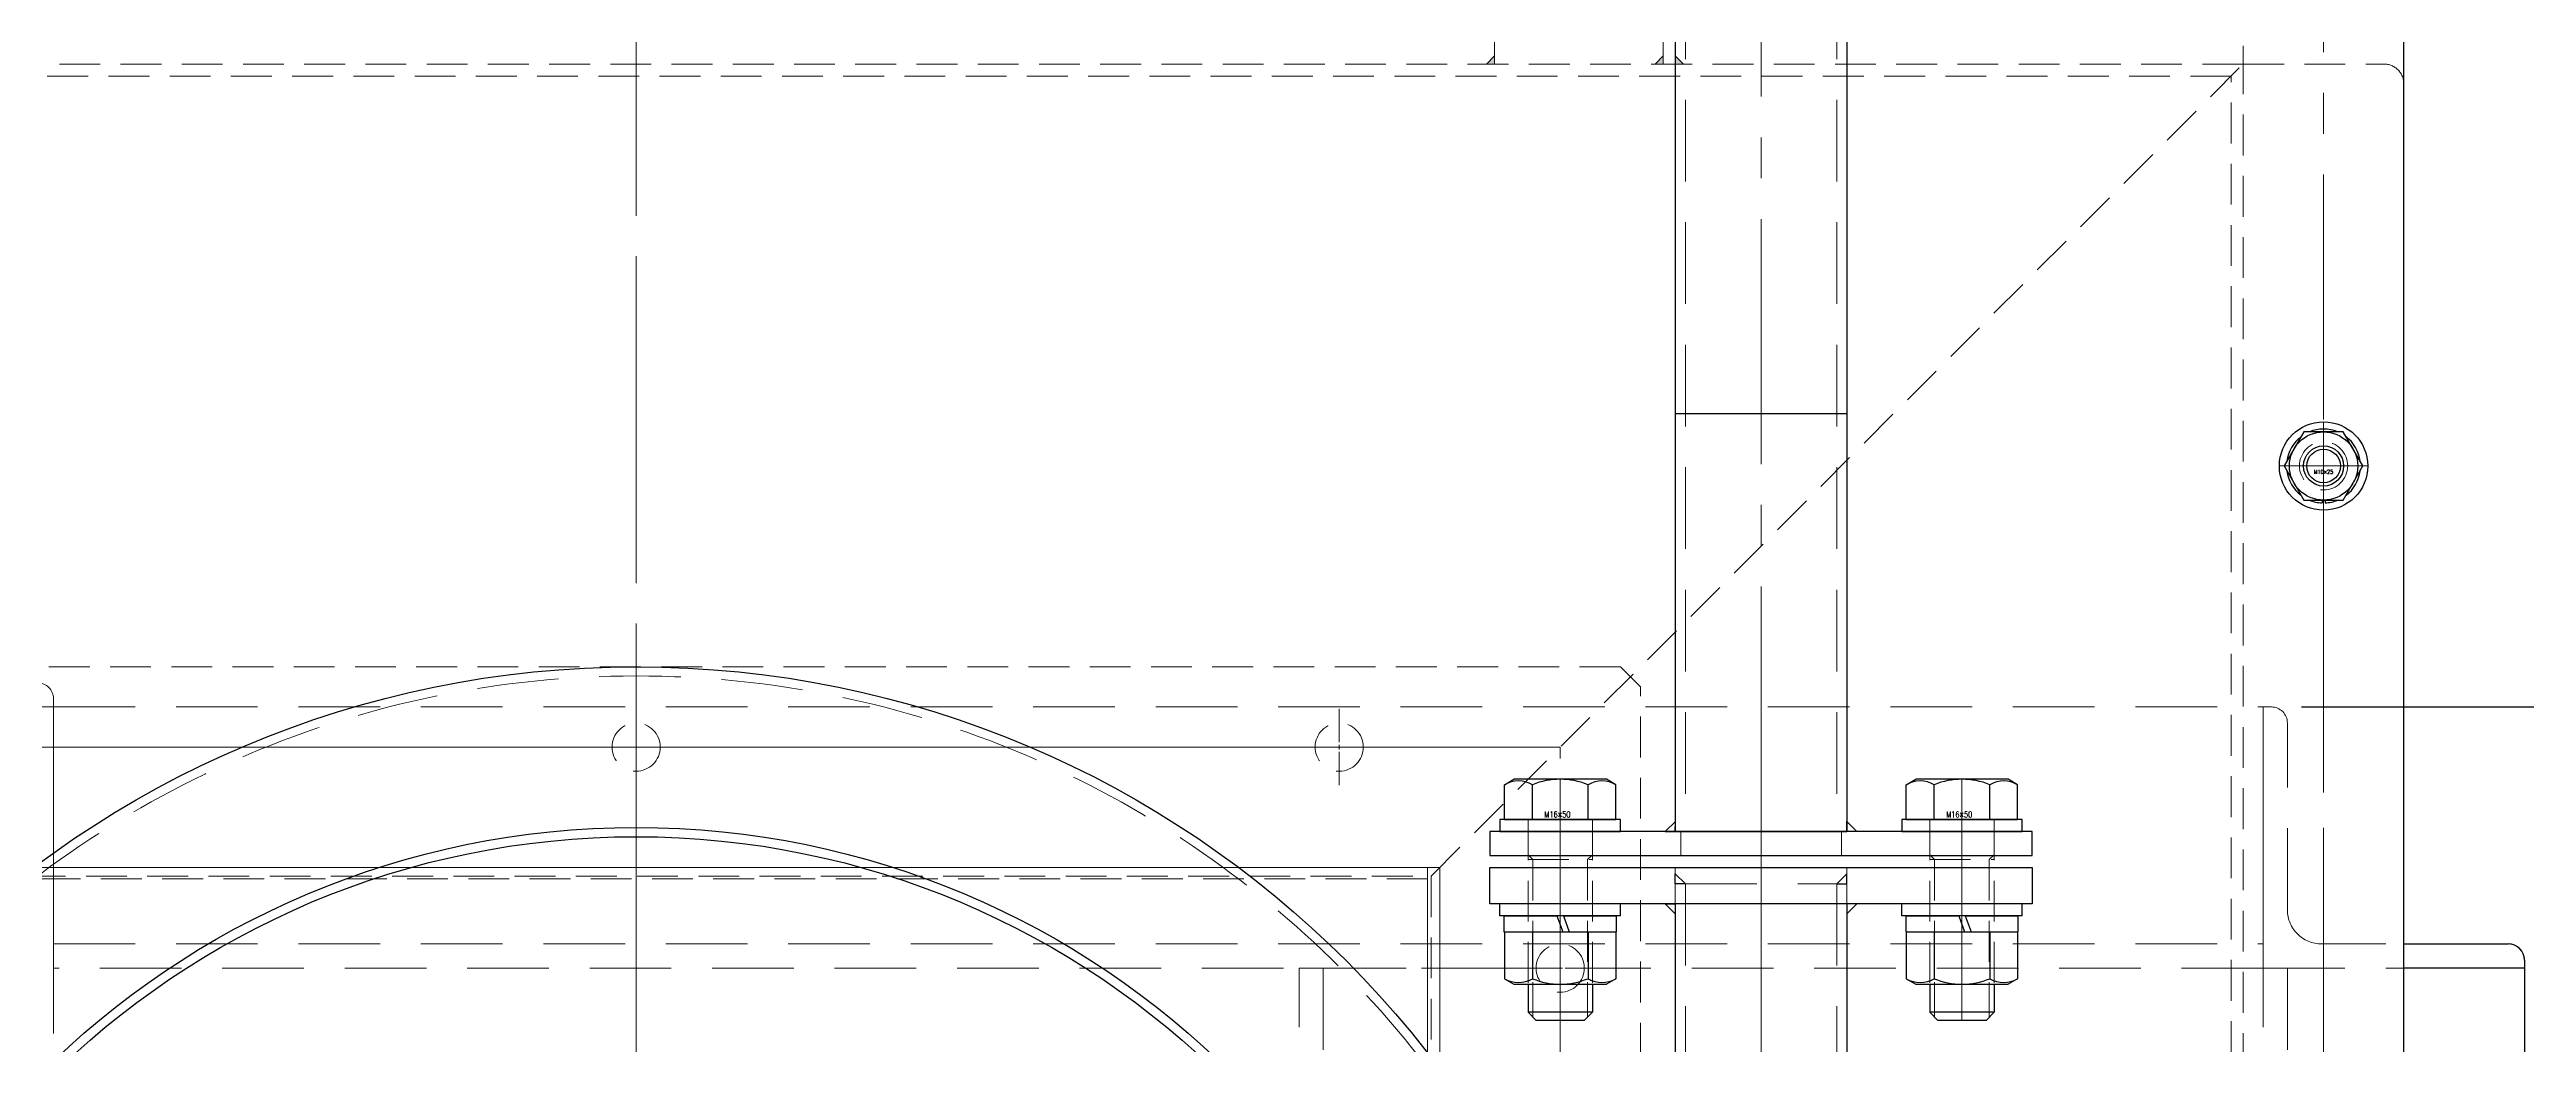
# Model space of a CAD drawing. Header units: millimetres. Extents: x 0 to 49006, y -7876 to 6995.
# Drawn here: x 31594 to 32210, y 6056 to 6303 of the extents above; entities that cross this region are included whole.
import ezdxf

# ---------------------------------------------------------------- set-up
doc = ezdxf.new("R2010")
doc.units = ezdxf.units.MM
doc.header["$LTSCALE"] = 3.2
doc.header["$PDMODE"] = 99
doc.header["$PDSIZE"] = 1
for name, pattern in [('CENTER2', [28.575, 19.05, -3.175, 3.175, -3.175]), ('HIDDEN', [9.525, 6.35, -3.175]), ('HIDDEN2', [4.7625, 3.175, -1.5875])]:
    doc.linetypes.add(name, pattern=pattern)
for name, color, linetype, lineweight in [('01_外形線', 7, 'Continuous', 25), ('02_細線', 5, 'Continuous', 13), ('03_かくれ線', 6, 'HIDDEN2', 13), ('04_HIDDEN', 2, 'HIDDEN', 13), ('04_中心線', 1, 'CENTER2', 9), ('05_CENTER', 4, 'CENTER2', 13), ('08_DIM', 3, 'Continuous', 13)]:
    doc.layers.add(name, color=color, linetype=linetype, lineweight=lineweight)
doc.styles.add('KSS_TXT', font='txt.shx', dxfattribs={"bigfont": 'extfont2.shx'})
doc.styles.add('寸法用', font='simplex.shx', dxfattribs={"width": 0.8, "bigfont": '@extfont2.shx'})
doc.dimstyles.new('KSS_DIM', dxfattribs={"dimscale": 12, "dimtxt": 3, "dimasz": 2.5, "dimexe": 1.25, "dimexo": 0.625, "dimtad": 1, "dimdsep": 46, "dimtxsty": 'KSS_TXT', "dimblk": 'OPEN30', "dimcen": 0, "dimazin": 2, "dimtfac": 0.75, "dimtmove": 0, "dimatfit": 3, "dimldrblk": 'OPEN30', "dimfxl": 1.25, "dimtolj": 1, "dimarcsym": 0})

# ---------------------------------------------------------------- blocks, each defined once
blk = doc.blocks.new('_Open30')
at = {"color": 0, "linetype": 'ByBlock', "lineweight": -2}
for p, q in [((-1, 0.268), (0, 0)), ((0, 0), (-1, -0.268)), ((0, 0), (-1, 0))]:
    blk.add_line(p, q, dxfattribs=at)
blk = doc.blocks.new('*D1950')
at = {"layer": '08_DIM', "color": 0, "lineweight": -2, "transparency": 16777216}
for p, q in [((32100.36, 6411.52), (32380.97, 6411.52)), ((32365.97, 5929.52), (32365.97, 6381.52)), ((32272.22, 5899.52), (32380.97, 5899.52))]:
    blk.add_line(p, q, dxfattribs=at)
at = {"layer": 'Defpoints', "color": 0, "transparency": 16777216}
for p in [(32092.86, 6411.52), (32365.97, 6411.52), (32264.72, 5899.52)]:
    blk.add_point(p, dxfattribs=at)
at = {"layer": '08_DIM', "color": 0, "lineweight": -2, "transparency": 16777216, "xscale": 30, "yscale": 30, "zscale": 30}
for p, rotation in [((32365.97, 6411.52), 90), ((32365.97, 5899.52), 270)]:
    blk.add_blockref('_Open30', p, dxfattribs=dict(at, rotation=rotation))
at = {"layer": '08_DIM', "color": 0, "transparency": 16777216, "insert": (32340.47, 6155.52), "char_height": 36, "attachment_point": 5, "rotation": 90, "style": 'KSS_TXT'}
blk.add_mtext('\\A1;512', dxfattribs=at)
blk = doc.blocks.new('A$C402B3D07_1_1')
at = {"color": 0}
for p, q in [((0, 0), (-65, 0)), ((-65, -2), (-65, 0)), ((0, 0), (0, -65)), ((-61, -6), (-14.5, -6)), ((-6, -14.5), (-6, -61)), ((-2, -65), (0, -65))]:
    blk.add_line(p, q, dxfattribs=at)
for centre, radius, start, end in [((-61, -2), 4, 180, 270), ((-14.5, -14.5), 8.5, 0, 90), ((-2, -61), 4, 180, 270)]:
    blk.add_arc(centre, radius, start, end, dxfattribs=at)
blk = doc.blocks.new('A$C64152858_1_1')
at = {"color": 0}
for points in [[(-35, 300), (30, 300), (30, -180), (-35, -180)], [(30, 300), (580, 300), (580, 235), (30, 235)], [(340, 235), (405, 235), (405, -115), (340, -115)], [(580, 235), (645, 235), (645, -115), (580, -115)]]:
    blk.add_lwpolyline(points, close=True, dxfattribs=at)
at = {"layer": '04_HIDDEN'}
for p, q in [((30, 241), (580, 241)), ((346, 235), (346, -115)), ((586, 235), (586, -115))]:
    blk.add_line(p, q, dxfattribs=at)
at = {"rotation": 180}
for p in [(-35, 300), (580, 235)]:
    blk.add_blockref('A$C402B3D07_1_1', p, dxfattribs=at)
blk = doc.blocks.new('*D1968')
at = {"layer": '08_DIM', "color": 0, "lineweight": -2, "transparency": 16777216}
for p, q in [((32154.22, 6139.52), (32466.91, 6139.52)), ((32451.91, 5689.52), (32451.91, 6109.52)), ((32154.22, 5659.52), (32466.91, 5659.52))]:
    blk.add_line(p, q, dxfattribs=at)
at = {"layer": 'Defpoints', "color": 0, "transparency": 16777216}
for p in [(32146.72, 6139.52), (32451.91, 6139.52), (32146.72, 5659.52)]:
    blk.add_point(p, dxfattribs=at)
at = {"layer": '08_DIM', "color": 0, "lineweight": -2, "transparency": 16777216, "xscale": 30, "yscale": 30, "zscale": 30}
for p, rotation in [((32451.91, 6139.52), 90), ((32451.91, 5659.52), 270)]:
    blk.add_blockref('_Open30', p, dxfattribs=dict(at, rotation=rotation))
at = {"layer": '08_DIM', "color": 0, "transparency": 16777216, "insert": (32426.41, 5899.52), "char_height": 36, "attachment_point": 5, "rotation": 90, "style": 'KSS_TXT'}
blk.add_mtext('\\A1;480', dxfattribs=at)
blk = doc.blocks.new('*U2218')
at = {"layer": '04_中心線', "color": 0, "linetype": 'CENTER2', "transparency": 16777216}
for p, q in [((0, 1.2), (0, 9.5)), ((-9.5, 0), (-1.2, 0)), ((1.2, 0), (9.5, 0)), ((0, -9.5), (0, -1.2))]:
    blk.add_line(p, q, dxfattribs=at)
at = {"layer": '04_中心線', "color": 0, "linetype": 'Continuous', "transparency": 16777216}
for p, q in [((-0.6, 0), (0.6, 0)), ((0, -0.6), (0, 0.6))]:
    blk.add_line(p, q, dxfattribs=at)
blk = doc.blocks.new('*U2219')
at = {"layer": '04_中心線', "color": 0, "linetype": 'CENTER2', "transparency": 16777216}
for p, q in [((0, 1.2), (0, 9.5)), ((-9.5, 0), (-1.2, 0)), ((1.2, 0), (9.5, 0)), ((0, -9.5), (0, -1.2))]:
    blk.add_line(p, q, dxfattribs=at)
at = {"layer": '04_中心線', "color": 0, "linetype": 'Continuous', "transparency": 16777216}
for p, q in [((-0.6, 0), (0.6, 0)), ((0, -0.6), (0, 0.6))]:
    blk.add_line(p, q, dxfattribs=at)
blk = doc.blocks.new('*U2208')
at = {"layer": '04_中心線', "color": 0, "linetype": 'CENTER2', "transparency": 16777216}
for p, q in [((0, 1.2), (0, 9.5)), ((-9.5, 0), (-1.2, 0)), ((1.2, 0), (9.5, 0)), ((0, -9.5), (0, -1.2))]:
    blk.add_line(p, q, dxfattribs=at)
at = {"layer": '04_中心線', "color": 0, "linetype": 'Continuous', "transparency": 16777216}
for p, q in [((-0.6, 0), (0.6, 0)), ((0, -0.6), (0, 0.6))]:
    blk.add_line(p, q, dxfattribs=at)
blk = doc.blocks.new('*U2269')
at = {"layer": '04_中心線', "color": 0, "linetype": 'CENTER2', "transparency": 16777216}
for p, q in [((0, 50), (0, 253.5)), ((-253.5, 0), (-50, 0)), ((50, 0), (253.5, 0)), ((0, -253.5), (0, -50))]:
    blk.add_line(p, q, dxfattribs=at)
at = {"layer": '04_中心線', "color": 0, "linetype": 'Continuous', "transparency": 16777216}
for p, q in [((0, -25), (0, 25)), ((-25, 0), (25, 0))]:
    blk.add_line(p, q, dxfattribs=at)
blk = doc.blocks.new('*U2270')
at = {"layer": '04_中心線', "color": 0, "linetype": 'CENTER2', "transparency": 16777216}
for p, q in [((0, 1.2), (0, 9.5)), ((-9.5, 0), (-1.2, 0)), ((1.2, 0), (9.5, 0)), ((0, -9.5), (0, -1.2))]:
    blk.add_line(p, q, dxfattribs=at)
at = {"layer": '04_中心線', "color": 0, "linetype": 'Continuous', "transparency": 16777216}
for p, q in [((-0.6, 0), (0.6, 0)), ((0, -0.6), (0, 0.6))]:
    blk.add_line(p, q, dxfattribs=at)
blk = doc.blocks.new('*U2267')
at = {"layer": '04_中心線', "color": 0, "linetype": 'CENTER2', "transparency": 16777216}
for p, q in [((0, 1.2), (0, 9.5)), ((-9.5, 0), (-1.2, 0)), ((1.2, 0), (9.5, 0)), ((0, -9.5), (0, -1.2))]:
    blk.add_line(p, q, dxfattribs=at)
at = {"layer": '04_中心線', "color": 0, "linetype": 'Continuous', "transparency": 16777216}
for p, q in [((-0.6, 0), (0.6, 0)), ((0, -0.6), (0, 0.6))]:
    blk.add_line(p, q, dxfattribs=at)
blk = doc.blocks.new('*U2268')
at = {"layer": '04_中心線', "color": 0, "linetype": 'CENTER2', "transparency": 16777216}
for p, q in [((0, 1.2), (0, 9.5)), ((-9.5, 0), (-1.2, 0)), ((1.2, 0), (9.5, 0)), ((0, -9.5), (0, -1.2))]:
    blk.add_line(p, q, dxfattribs=at)
at = {"layer": '04_中心線', "color": 0, "linetype": 'Continuous', "transparency": 16777216}
for p, q in [((-0.6, 0), (0.6, 0)), ((0, -0.6), (0, 0.6))]:
    blk.add_line(p, q, dxfattribs=at)
blk = doc.blocks.new('*U2264')
at = {"layer": '04_中心線', "color": 0, "linetype": 'CENTER2', "transparency": 16777216}
for p, q in [((0, 1.2), (0, 9.5)), ((-9.5, 0), (-1.2, 0)), ((1.2, 0), (9.5, 0)), ((0, -9.5), (0, -1.2))]:
    blk.add_line(p, q, dxfattribs=at)
at = {"layer": '04_中心線', "color": 0, "linetype": 'Continuous', "transparency": 16777216}
for p, q in [((-0.6, 0), (0.6, 0)), ((0, -0.6), (0, 0.6))]:
    blk.add_line(p, q, dxfattribs=at)
blk = doc.blocks.new('*U2265')
at = {"layer": '04_中心線', "color": 0, "linetype": 'CENTER2', "transparency": 16777216}
blk.add_line((-443.5, 0), (-88, 0), dxfattribs=at)
blk = doc.blocks.new('*U2257')
at = {"layer": '04_中心線', "color": 0, "linetype": 'CENTER2', "transparency": 16777216}
for p, q in [((0, 1.2), (0, 9.5)), ((-9.5, 0), (-1.2, 0)), ((1.2, 0), (9.5, 0)), ((0, -9.5), (0, -1.2))]:
    blk.add_line(p, q, dxfattribs=at)
at = {"layer": '04_中心線', "color": 0, "linetype": 'Continuous', "transparency": 16777216}
for p, q in [((-0.6, 0), (0.6, 0)), ((0, -0.6), (0, 0.6))]:
    blk.add_line(p, q, dxfattribs=at)
blk = doc.blocks.new('*U2236')
at = {"layer": '04_中心線', "color": 0, "linetype": 'CENTER2', "transparency": 16777216}
blk.add_line((0, 88), (0, 443.5), dxfattribs=at)

msp = doc.modelspace()

# ---------------------------------------------------------------- hatches: boundary and pattern name
at = {"layer": '03_かくれ線', "transparency": 33554559}
h = msp.add_hatch(color=256, dxfattribs=at)
h.dxf.hatch_style = 1
h.paths.add_polyline_path([(31998.372, 6301.523), (31998.372, 6299.523), (32000.372, 6299.523)])
h.paths.add_polyline_path([(31995.372, 6299.523), (31995.372, 6301.523), (31993.372, 6299.523)])
h.paths.add_polyline_path([(31953.372, 6299.523), (31953.372, 6301.523), (31951.372, 6299.523)])

# ---------------------------------------------------------------- linework, layer by layer
at = {"color": 0}
for p, q in [((31998.372, 6412.523), (31998.372, 6108.523)), ((32041.072, 6412.523), (32041.072, 6108.523)), ((31998.372, 6090.523), (31998.372, 5959.523)), ((32041.072, 6090.523), (32041.072, 5959.523))]:
    msp.add_line(p, q, dxfattribs=at)
for p, q in [((31998.372, 6212.523), (32041.072, 6212.523)), ((31998.372, 6108.523), (32041.072, 6108.523)), ((32179.722, 6080.523), (32205.722, 6080.523)), ((32209.722, 6074.523), (32179.722, 6074.523))]:
    msp.add_line(p, q)
for points in [[(31954.722, 6108.523), (31984.722, 6108.523), (31984.722, 6111.523), (31954.722, 6111.523)], [(32054.722, 6108.523), (32084.722, 6108.523), (32084.722, 6111.523), (32054.722, 6111.523)]]:
    msp.add_lwpolyline(points, close=True)
at = {"color": 3}
for points in [[(31998.372, 6108.523), (31998.386, 6111.023), (31998.386, 6111.023), (31995.872, 6108.523)], [(32041.072, 6108.523), (32041.09, 6111.023), (32041.09, 6111.023), (32043.572, 6108.523)], [(31998.372, 6095.523), (31998.372, 6098.023), (31998.372, 6098.023), (32000.872, 6095.523)], [(32041.072, 6095.523), (32041.072, 6098.023), (32041.072, 6098.023), (32038.572, 6095.523)], [(31998.372, 6090.523), (31998.372, 6088.023), (31998.372, 6088.023), (31995.872, 6090.523)], [(32041.072, 6090.523), (32041.072, 6088.023), (32041.072, 6088.023), (32043.572, 6090.523)]]:
    msp.add_lwpolyline(points, close=True, dxfattribs=at)
at = {"color": 0}
for points in [[(31952.222, 6108.523), (31952.222, 6102.523), (32087.222, 6102.523), (32087.222, 6108.523)], [(31952.222, 6090.523), (31952.222, 6099.523), (32087.222, 6099.523), (32087.222, 6090.523)]]:
    msp.add_lwpolyline(points, close=True, dxfattribs=at)
for points in [[(32209.722, 6076.523), (32209.722, 5917.023)], [(31961.722, 6070.523), (31961.722, 6063.523)], [(31977.722, 6070.523), (31977.722, 6063.523)], [(32061.722, 6070.523), (32061.722, 6063.523)], [(32077.722, 6070.523), (32077.722, 6063.523)]]:
    msp.add_lwpolyline(points)
for radius in [250, 210, 207.7]:
    msp.add_circle((31739.722, 5899.523), radius, dxfattribs=at)
msp.add_arc((32205.722, 6076.523), 4, 0, 90)
at = {"layer": '01_外形線'}
msp.add_line((32179.722, 5474.523), (32179.722, 6324.523), dxfattribs=at)
for points in [[(32163.242, 6207.983, 0.1988668), (32156.202, 6207.983)], [(32154.121, 6206.782, 0.1988668), (32150.601, 6200.685)], [(32168.844, 6200.685, 0.1988668), (32165.324, 6206.782)], [(32150.601, 6198.282, 0.1988668), (32154.121, 6192.185)], [(32165.324, 6192.185, 0.1988668), (32168.844, 6198.282)], [(32156.202, 6190.983, 0.0881874), (32159.347, 6190.291)], [(32160.097, 6190.291, 0.0881874), (32163.242, 6190.983)], [(31962.794, 6120.163, 0.2679491), (31955.866, 6120.163)], [(31976.65, 6120.163, 0.1963667), (31962.794, 6120.163)], [(31983.579, 6120.163, 0.2679491), (31976.65, 6120.163)], [(32062.794, 6120.163, 0.2679491), (32055.866, 6120.163)], [(32076.65, 6120.163, 0.1963667), (32062.794, 6120.163)], [(32083.579, 6120.163, 0.2679491), (32076.65, 6120.163)], [(31955.866, 6071.884, 0.2679491), (31962.794, 6071.884)], [(31962.794, 6071.884, 0.1963667), (31976.65, 6071.884)], [(31976.65, 6071.884, 0.2679491), (31983.579, 6071.884)], [(32055.866, 6071.884, 0.2679491), (32062.794, 6071.884)], [(32062.794, 6071.884, 0.1963667), (32076.65, 6071.884)], [(32076.65, 6071.884, 0.2679491), (32083.579, 6071.884)]]:
    msp.add_lwpolyline(points, format="xyb", dxfattribs=at)
for points in [[(32154.815, 6207.983), (32149.907, 6199.483)], [(32164.63, 6207.983), (32154.815, 6207.983)], [(32169.537, 6199.483), (32164.63, 6207.983)], [(32149.907, 6199.483), (32154.815, 6190.983)], [(32164.63, 6190.983), (32169.537, 6199.483)], [(32154.815, 6190.983), (32164.63, 6190.983)], [(32159.347, 6190.983), (32159.347, 6190.291)], [(32160.097, 6190.983), (32160.097, 6190.291)], [(31955.866, 6120.163), (31958.222, 6121.523)], [(31955.866, 6111.523), (31955.866, 6120.163)], [(31981.222, 6121.523), (31958.222, 6121.523)], [(31962.794, 6111.523), (31962.794, 6120.163)], [(31976.65, 6111.523), (31976.65, 6120.163)], [(31983.579, 6120.163), (31981.222, 6121.523)], [(31983.579, 6111.523), (31983.579, 6120.163)], [(32055.866, 6120.163), (32058.222, 6121.523)], [(32055.866, 6111.523), (32055.866, 6120.163)], [(32081.222, 6121.523), (32058.222, 6121.523)], [(32062.794, 6111.523), (32062.794, 6120.163)], [(32076.65, 6111.523), (32076.65, 6120.163)], [(32083.579, 6120.163), (32081.222, 6121.523)], [(32083.579, 6111.523), (32083.579, 6120.163)], [(31955.866, 6111.523), (31983.579, 6111.523)], [(32055.866, 6111.523), (32083.579, 6111.523)], [(31984.722, 6090.523), (31954.722, 6090.523)], [(31954.722, 6087.523), (31954.722, 6090.523)], [(31984.722, 6087.523), (31954.722, 6087.523)], [(31955.722, 6087.523), (31968.922, 6087.523)], [(31955.722, 6087.523), (31955.722, 6083.523)], [(31968.922, 6087.523), (31970.378, 6083.523)], [(31970.522, 6087.523), (31983.722, 6087.523)], [(31970.522, 6087.523), (31971.978, 6083.523)], [(31983.722, 6083.523), (31983.722, 6087.523)], [(31984.722, 6087.523), (31984.722, 6090.523)], [(32084.722, 6090.523), (32054.722, 6090.523)], [(32054.722, 6087.523), (32054.722, 6090.523)], [(32084.722, 6087.523), (32054.722, 6087.523)], [(32055.722, 6087.523), (32068.922, 6087.523)], [(32055.722, 6087.523), (32055.722, 6083.523)], [(32068.922, 6087.523), (32070.378, 6083.523)], [(32070.522, 6087.523), (32083.722, 6087.523)], [(32070.522, 6087.523), (32071.978, 6083.523)], [(32083.722, 6083.523), (32083.722, 6087.523)], [(32084.722, 6087.523), (32084.722, 6090.523)], [(31955.722, 6083.523), (31970.378, 6083.523)], [(31955.866, 6083.523), (31983.579, 6083.523)], [(31955.866, 6083.523), (31955.866, 6071.884)], [(31962.794, 6083.523), (31962.794, 6071.884)], [(31971.978, 6083.523), (31983.722, 6083.523)], [(31976.65, 6083.523), (31976.65, 6071.884)], [(31983.579, 6083.523), (31983.579, 6071.884)], [(32055.722, 6083.523), (32070.378, 6083.523)], [(32055.866, 6083.523), (32083.579, 6083.523)], [(32055.866, 6083.523), (32055.866, 6071.884)], [(32062.794, 6083.523), (32062.794, 6071.884)], [(32071.978, 6083.523), (32083.722, 6083.523)], [(32076.65, 6083.523), (32076.65, 6071.884)], [(32083.579, 6083.523), (32083.579, 6071.884)], [(31955.866, 6071.884), (31958.222, 6070.523)], [(31958.222, 6070.523), (31981.222, 6070.523)], [(31983.579, 6071.884), (31981.222, 6070.523)], [(32055.866, 6071.884), (32058.222, 6070.523)], [(32058.222, 6070.523), (32081.222, 6070.523)], [(32083.579, 6071.884), (32081.222, 6070.523)], [(31961.722, 6063.523), (31963.722, 6061.523)], [(31977.722, 6063.523), (31961.722, 6063.523)], [(31975.722, 6061.523), (31963.722, 6061.523)], [(31977.722, 6063.523), (31975.722, 6061.523)], [(32061.722, 6063.523), (32063.722, 6061.523)], [(32077.722, 6063.523), (32061.722, 6063.523)], [(32075.722, 6061.523), (32063.722, 6061.523)], [(32077.722, 6063.523), (32075.722, 6061.523)]]:
    msp.add_lwpolyline(points, dxfattribs=at)
for radius in [11, 8.5, 5, 4.188]:
    msp.add_circle((32159.722, 6199.483), radius, dxfattribs=at)
at = {"layer": '02_細線'}
for points in [[(31962.922, 6070.523), (31962.922, 6062.323)], [(31976.522, 6070.523), (31976.522, 6062.323)], [(32062.922, 6070.523), (32062.922, 6062.323)], [(32076.522, 6070.523), (32076.522, 6062.323)]]:
    msp.add_lwpolyline(points, dxfattribs=at)
at = {"layer": '03_かくれ線', "transparency": 33554559}
for p, q in [((31995.372, 6299.523), (31995.372, 6479.523)), ((31998.372, 6299.523), (31998.372, 6476.558)), ((31953.372, 6299.523), (31953.372, 6339.523)), ((32139.722, 6299.523), (31339.722, 6299.523)), ((32136.722, 6296.523), (31342.722, 6296.523)), ((31937.596, 6097.397), (32139.722, 6299.523)), ((32136.722, 5502.523), (32136.722, 6296.523)), ((32139.722, 5499.523), (32139.722, 6299.523))]:
    msp.add_line(p, q, dxfattribs=at)
at = {"layer": '03_かくれ線'}
for p, q in [((31542.722, 6099.523), (31936.722, 6099.523)), ((31936.722, 6099.523), (31936.722, 5953.923)), ((31936.722, 6096.773), (31542.722, 6096.773))]:
    msp.add_line(p, q, dxfattribs=at)
at = {"layer": '03_かくれ線', "transparency": 33554559}
for points in [[(31339.722, 6299.523), (31339.722, 6334.523, -0.4142136), (31344.722, 6339.523), (32134.722, 6339.523, -0.4142136), (32139.722, 6334.523), (32139.722, 6299.523)], [(32139.722, 6299.523), (32174.722, 6299.523, -0.4142136), (32179.722, 6294.523), (32179.722, 5504.523, -0.4142136), (32174.722, 5499.523), (32139.722, 5499.523)]]:
    msp.add_lwpolyline(points, format="xyb", dxfattribs=at)
for points in [[(31953.372, 6299.523), (31953.372, 6301.523), (31951.372, 6299.523), (31953.372, 6299.523)], [(31995.372, 6299.523), (31995.372, 6301.523), (31993.372, 6299.523), (31995.372, 6299.523)], [(31998.372, 6299.523), (31998.372, 6301.523), (32000.372, 6299.523), (31998.372, 6299.523)], [(31541.849, 6049.523), (31541.849, 6097.397), (31937.596, 6097.397), (31937.596, 6049.523)]]:
    msp.add_lwpolyline(points, dxfattribs=at)
at = {"layer": '03_かくれ線'}
for points in [[(31984.722, 6149.523), (31494.722, 6149.523), (31489.722, 6144.523), (31489.722, 5654.523), (31494.722, 5649.523), (31984.722, 5649.523), (31989.722, 5654.523), (31989.722, 6144.523)], [(31939.722, 6099.523), (31539.722, 6099.523), (31539.722, 5699.523), (31939.722, 5699.523)], [(31939.722, 5699.523), (31936.722, 5699.523), (31936.722, 6099.523), (31939.722, 6099.523)]]:
    msp.add_lwpolyline(points, close=True, dxfattribs=at)
at = {"layer": '03_かくれ線', "transparency": 33554559}
for points in [[(31489.722, 6144.523), (31489.722, 5654.523), (31494.722, 5649.523), (31984.722, 5649.523), (31989.722, 5654.523), (31989.722, 6144.523), (31984.722, 6149.523), (31494.722, 6149.523)], [(31539.722, 6099.523), (31539.722, 5699.523), (31939.722, 5699.523), (31939.722, 6099.523)], [(31539.722, 5699.523), (31939.722, 5699.523), (31939.722, 6099.523), (31539.722, 6099.523)]]:
    msp.add_lwpolyline(points, close=True, dxfattribs=at)
at = {"layer": '03_かくれ線'}
for points in [[(31961.722, 6111.523), (31961.722, 6070.523)], [(31977.722, 6111.523), (31977.722, 6070.523)], [(32061.722, 6111.523), (32061.722, 6070.523)], [(32077.722, 6111.523), (32077.722, 6070.523)], [(31962.922, 6101.523), (31961.722, 6102.723)], [(31961.722, 6101.523), (31977.722, 6101.523)], [(31962.922, 6101.523), (31962.922, 6070.523)], [(31976.522, 6101.523), (31977.722, 6102.723)], [(31976.522, 6101.523), (31976.522, 6070.523)], [(32062.922, 6101.523), (32061.722, 6102.723)], [(32061.722, 6101.523), (32077.722, 6101.523)], [(32062.922, 6101.523), (32062.922, 6070.523)], [(32076.522, 6101.523), (32077.722, 6102.723)], [(32076.522, 6101.523), (32076.522, 6070.523)]]:
    msp.add_lwpolyline(points, dxfattribs=at)
at = {"layer": '03_かくれ線', "transparency": 33554559}
for centre in [(32159.722, 6199.523), (31739.722, 6129.523), (31914.722, 6129.523), (31969.722, 6074.523)]:
    msp.add_circle(centre, 6, dxfattribs=at)
at = {"layer": '03_かくれ線'}
for centre in [(32159.722, 6199.523), (31739.722, 6129.523), (31914.722, 6129.523), (31969.722, 6074.523)]:
    msp.add_circle(centre, 6, dxfattribs=at)
at = {"layer": '04_HIDDEN'}
for p, q in [((32000.872, 6412.523), (32000.872, 6108.523)), ((32038.572, 6412.523), (32038.572, 6108.523)), ((31999.722, 6108.523), (31999.722, 6102.523)), ((32039.722, 6108.523), (32039.722, 6102.523)), ((31998.372, 6090.523), (31998.372, 6099.523)), ((32041.072, 6090.523), (32041.072, 6099.523)), ((31998.372, 6095.523), (32041.072, 6095.523)), ((32000.872, 6095.523), (32000.872, 5959.523)), ((32038.572, 6095.523), (32038.572, 5959.523))]:
    msp.add_line(p, q, dxfattribs=at)
msp.add_circle((31739.722, 5899.523), 247.7, dxfattribs=at)
at = {"layer": '04_中心線', "transparency": 33554559}
msp.add_line((32159.722, 6199.523), (32159.722, 5599.523), dxfattribs=at)
at = {"layer": '04_中心線'}
for p, q in [((31914.722, 6129.523), (31564.722, 6129.523)), ((31969.722, 6074.523), (31969.722, 5724.523))]:
    msp.add_line(p, q, dxfattribs=at)
msp.add_lwpolyline([(31319.722, 5479.523), (32159.722, 5479.523), (32159.722, 6319.523), (31319.722, 6319.523)], close=True, dxfattribs=at)
for points in [[(32159.722, 6210.483), (32159.722, 6188.483)], [(32170.722, 6199.483), (32148.722, 6199.483)], [(31969.722, 6121.523), (31969.722, 6061.523)], [(32069.722, 6121.523), (32069.722, 6061.523)], [(31969.722, 6087.523), (31969.722, 6090.523)], [(31969.722, 6083.523), (31969.722, 6087.523)], [(32069.722, 6087.523), (32069.722, 6090.523)], [(32069.722, 6083.523), (32069.722, 6087.523)], [(31969.722, 6070.523), (31969.722, 6083.523)], [(32069.722, 6070.523), (32069.722, 6083.523)]]:
    msp.add_lwpolyline(points, dxfattribs=at)
at = {"layer": '04_中心線', "transparency": 33554559}
msp.add_lwpolyline([(31509.722, 6129.523), (31509.722, 5669.523), (31969.722, 5669.523), (31969.722, 6129.523)], close=True, dxfattribs=at)
at = {"layer": '05_CENTER'}
for p, q in [((32019.722, 6108.523), (32019.722, 6485.663)), ((31739.722, 6149.523), (31739.722, 5649.523)), ((31969.722, 6118.472), (31969.722, 6092.942)), ((32019.722, 6118.472), (32019.722, 6092.942)), ((32069.722, 6118.472), (32069.722, 6092.942)), ((31969.722, 6080.574), (31969.722, 6109.105)), ((32019.722, 6104.148), (32019.722, 5951.433)), ((32069.722, 6080.574), (32069.722, 6109.105))]:
    msp.add_line(p, q, dxfattribs=at)

# ---------------------------------------------------------------- block references
at = {"layer": '04_HIDDEN'}
msp.add_blockref('A$C64152858_1_1', (31564.722, 5839.523), dxfattribs=at)
at = {"layer": '04_中心線', "linetype": 'CENTER2', "transparency": 33554559, "rotation": 270}
for name, p in [('*U2265', (31739.722, 5899.523)), ('*U2269', (31739.722, 5899.523)), ('*U2267', (31739.722, 6129.523)), ('*U2268', (31914.722, 6129.523)), ('*U2270', (31969.722, 6074.523))]:
    msp.add_blockref(name, p, dxfattribs=at)
at = {"layer": '04_中心線', "linetype": 'CENTER2'}
for name, p in [('*U2236', (31739.722, 5899.523)), ('*U2257', (32159.722, 6199.523))]:
    msp.add_blockref(name, p, dxfattribs=at)
at = {"layer": '04_中心線', "linetype": 'CENTER2', "transparency": 33554559}
msp.add_blockref('*U2264', (32159.722, 6199.523), dxfattribs=at)
at = {"layer": '04_中心線', "linetype": 'CENTER2', "rotation": 180}
for name, p in [('*U2218', (31739.722, 6129.523)), ('*U2219', (31914.722, 6129.523)), ('*U2208', (31969.722, 6074.523))]:
    msp.add_blockref(name, p, dxfattribs=at)

# ---------------------------------------------------------------- texts
at = {"layer": '03_かくれ線', "style": '寸法用', "width": 0.8}
for s, height, p in [('M10×25', 1, (32157.304, 6197.53)), ('M16×50', 1.5, (31965.809, 6112.023)), ('M16×50', 1.5, (32065.809, 6112.023))]:
    msp.add_text(s, height=height, dxfattribs=at).set_placement(p)

# ---------------------------------------------------------------- dimensions: what is measured, and where the dimension line sits
at = {"layer": '08_DIM', "color": 1}
dim = msp.add_linear_dim(base=(32365.974, 6411.523), p1=(32264.722, 5899.523), p2=(32092.862, 6411.523), angle=90, dimstyle='KSS_DIM', dxfattribs=at)
dim.commit()
dim.dimension.update_dxf_attribs({"geometry": '*D1950', "text_midpoint": (32340.474, 6155.523)})
dim = msp.add_linear_dim(base=(32451.906, 6139.523), p1=(32146.722, 5659.523), p2=(32146.722, 6139.523), angle=90, dimstyle='KSS_DIM', override={"dimscale": 12}, dxfattribs=at)
dim.commit()
dim.dimension.update_dxf_attribs({"geometry": '*D1968', "text_midpoint": (32426.406, 5899.523)})

doc.saveas('drawing.dxf')
